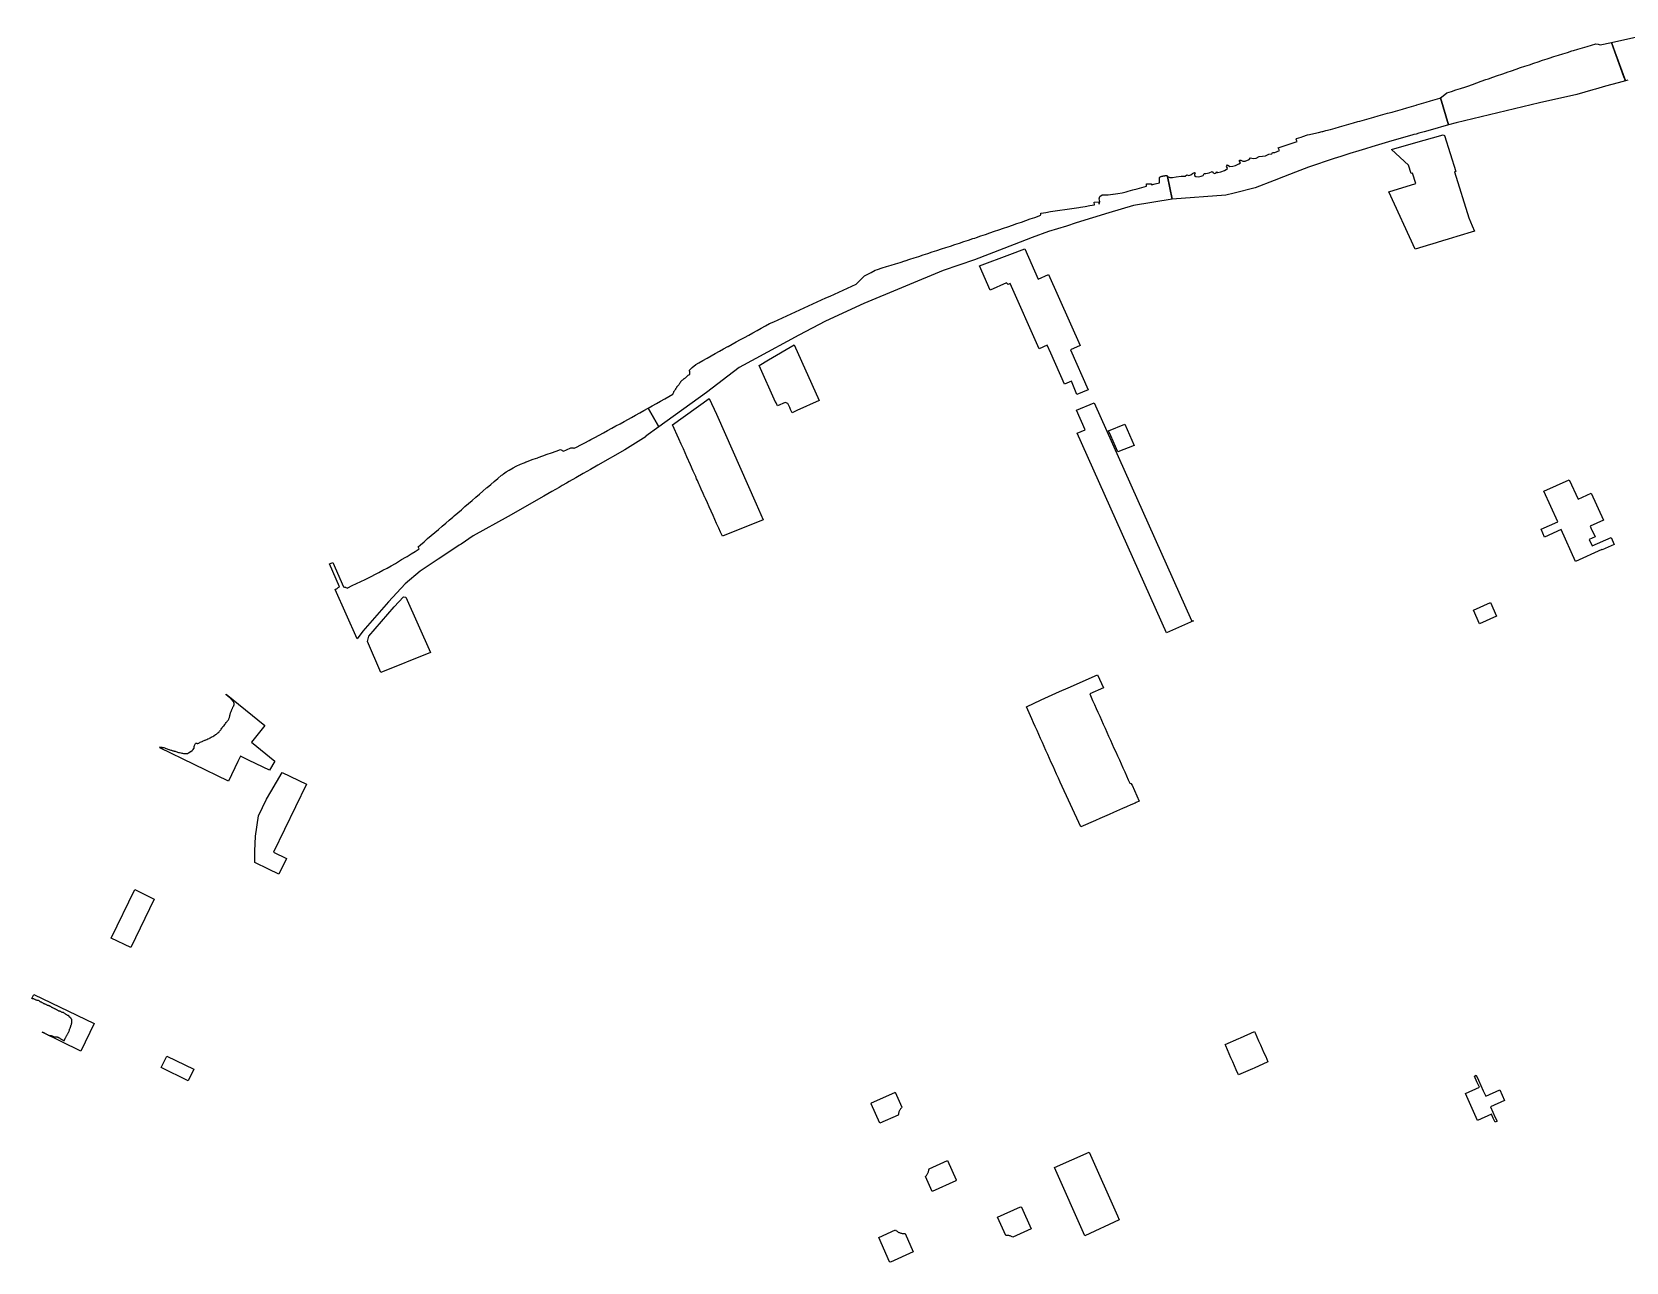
# Model space of a CAD drawing. Header units: inches. Extents: x 326978 to 343822, y 4677882 to 4690337.
# Drawn here: x 328568 to 331921, y 4684813 to 4687400 of the extents above; entities that cross this region are included whole.
import ezdxf

# ---------------------------------------------------------------- set-up
doc = ezdxf.new("R2010")
doc.units = ezdxf.units.IN
doc.header["$MEASUREMENT"] = 0
doc.layers.add('Parks', color=7, linetype='Continuous')

msp = doc.modelspace()

# ---------------------------------------------------------------- linework, layer by layer
at = {"layer": 'Parks'}
msp.add_lwpolyline([(331924.7188, 4687298.0516), (331919.3168, 4687296.6018), (331916.1128, 4687305.4504), (331916.1128, 4687305.4504), (331889.9866, 4687377.6004), (331990.2669, 4687399.6359)], dxfattribs=at)
for points in [[(331919.3168, 4687296.6018), (331904.5338, 4687292.6343), (331877.6396, 4687285.4164), (331856.4915, 4687279.4081), (331851.2717, 4687277.8793), (331817.3164, 4687267.9344), (331739.0808, 4687250.38), (331563.7376, 4687208.1737), (331547.3082, 4687204.1162), (331530.609, 4687261.2538), (331535.882, 4687265.2364), (331543.862, 4687271.2632), (331544.0332, 4687271.3188), (331553.5436, 4687274.4092), (331563.054, 4687277.4992), (331572.5648, 4687280.5896), (331574.8498, 4687281.3321), (331582.0752, 4687283.68), (331588.142, 4687285.8412), (331597.562, 4687289.1968), (331606.982, 4687292.5528), (331616.4024, 4687295.9084), (331625.8224, 4687299.2644), (331631.4008, 4687301.1696), (331640.864, 4687304.4012), (331650.3276, 4687307.6332), (331659.7908, 4687310.8648), (331669.2536, 4687314.0964), (331670.7796, 4687314.6232), (331680.232, 4687317.8868), (331689.6844, 4687321.1508), (331699.1368, 4687324.4144), (331708.0232, 4687327.3508), (331717.5184, 4687330.488), (331727.0136, 4687333.6252), (331735.9796, 4687336.738), (331745.4264, 4687340.0176), (331754.8732, 4687343.2972), (331759.3072, 4687344.6788), (331768.8544, 4687347.654), (331778.4016, 4687350.6288), (331787.9488, 4687353.604), (331797.496, 4687356.5788), (331807.0432, 4687359.554), (331810.1448, 4687360.4884), (331819.7196, 4687363.3728), (331829.2948, 4687366.2568), (331838.8696, 4687369.1412), (331848.4448, 4687372.0256), (331857.4275, 4687374.7609), (331862.0587, 4687373.621), (331866.6898, 4687372.4812), (331889.9866, 4687377.6004), (331897.8528, 4687355.8772), (331899.3192, 4687351.828), (331919.3168, 4687296.6018)], [(331191.7231, 4687150.139), (331189.7292, 4687154.4824), (331189.2136, 4687155.606), (331229.0855, 4687169.042), (331226.7824, 4687173.4896), (331227.5139, 4687175.5196), (331237.2024, 4687177.996), (331241.2773, 4687179.5995), (331250.5828, 4687183.2612), (331255.3268, 4687184.0296), (331264.2236, 4687186.0956), (331273.9644, 4687188.3576), (331281.8476, 4687190.3964), (331282.8596, 4687190.0652), (331289.5513, 4687191.9517), (331299.1761, 4687194.665), (331308.801, 4687197.3784), (331318.4258, 4687200.0918), (331328.0507, 4687202.8051), (331337.6755, 4687205.5185), (331347.3004, 4687208.2318), (331356.9252, 4687210.9452), (331361.195, 4687212.1454), (331370.822, 4687214.8513), (331380.4489, 4687217.5572), (331390.0758, 4687220.2631), (331399.7028, 4687222.969), (331409.3297, 4687225.675), (331418.9567, 4687228.3809), (331428.5836, 4687231.0868), (331431.0936, 4687231.7976), (331440.7156, 4687234.5216), (331450.3372, 4687237.2456), (331459.9592, 4687239.9696), (331469.5808, 4687242.694), (331479.2028, 4687245.418), (331480.9612, 4687245.9332), (331490.5576, 4687248.746), (331500.154, 4687251.5584), (331509.7504, 4687254.3708), (331519.3468, 4687257.1832), (331528.9432, 4687259.9956), (331530.609, 4687261.2538), (331547.3082, 4687204.1162), (331508.6831, 4687193.1657), (331496.1681, 4687189.6176), (331490.859, 4687188.1124), (331484.8247, 4687186.4017), (331479.1414, 4687184.7904), (331474.683, 4687183.5264), (331470.058, 4687182.2152), (331428.2398, 4687170.2132), (331386.4216, 4687158.2112), (331372.5673, 4687154.0251), (331358.713, 4687149.839), (331339.9319, 4687143.8341), (331321.1508, 4687137.8292), (331307.0143, 4687133.2192), (331253.0442, 4687114.8817), (331225.7968, 4687104.6832), (331200.0911, 4687094.5298), (331180.6589, 4687086.8544), (331140.7596, 4687071.6212), (331096.5648, 4687060.42), (331079.1856, 4687056.0756), (330965.924, 4687048.1784), (330956.6624, 4687095.5964), (330961.5568, 4687093.1303), (330966.7873, 4687093.1303), (330974.5326, 4687094.8394), (330985.396, 4687096.2468), (330993.443, 4687096.2468), (330996.7624, 4687098.7602), (331001.0877, 4687097.8554), (331005.413, 4687098.9612), (331008.7323, 4687102.0777), (331012.8564, 4687103.7868), (331015.2705, 4687102.3793), (331013.0576, 4687100.3687), (331013.2588, 4687097.5538), (331016.1758, 4687095.2415), (331021.2052, 4687094.9399), (331027.1399, 4687096.2468), (331031.1634, 4687097.9559), (331033.4769, 4687102.0777), (331036.7963, 4687102.0777), (331043.8374, 4687103.2841), (331050.1744, 4687105.7975), (331052.0856, 4687102.9825), (331055.8073, 4687101.6756), (331059.0261, 4687103.3847), (331060.1326, 4687105.2948), (331062.5466, 4687104.0884), (331068.5819, 4687105.1943), (331076.126, 4687108.0092), (331079.9483, 4687110.1204), (331082.6642, 4687112.4326), (331082.0607, 4687114.7449), (331080.6524, 4687116.655), (331082.3624, 4687119.8721), (331087.6936, 4687116.7556), (331093.8294, 4687116.9567), (331099.5629, 4687118.6657), (331106.3023, 4687122.486), (331110.024, 4687124.5972), (331107.6099, 4687127.5126), (331107.6099, 4687129.7243), (331110.7281, 4687130.0259), (331114.651, 4687127.9147), (331119.9822, 4687127.8142), (331127.8196, 4687131.5101), (331131.2396, 4687134.5261), (331136.3696, 4687133.6213), (331142.5054, 4687134.1239), (331149.0436, 4687137.8437), (331155.9842, 4687138.1453), (331162.5223, 4687139.05), (331169.7646, 4687142.1666), (331175.6993, 4687143.0714), (331177.3088, 4687145.8863), (331182.3381, 4687145.8863), (331191.7231, 4687150.139)], [(331478.7992, 4687080.502), (331471.8675, 4687102.8833), (331468.9507, 4687101.9917), (331463.5396, 4687119.4631), (331427.8363, 4687152.4569), (331473.5572, 4687165.4096), (331536.1548, 4687183.1432), (331539.2212, 4687181.4784), (331562.5392, 4687106.1004), (331560.1484, 4687105.3696), (331590.0065, 4687008.8048), (331597.2107, 4686992.0037), (331601.9745, 4686980.9179), (331564.73, 4686969.5796), (331546.5184, 4686964.0352), (331534.8564, 4686960.4848), (331512.5052, 4686953.476), (331509.5592, 4686952.5524), (331477.2977, 4686942.4364), (331422.163, 4687063.1893), (331478.7992, 4687080.502)], [(330956.6624, 4687095.5964), (330965.924, 4687048.1784), (330884.5804, 4687034.6776), (330832.808, 4687019.4688), (330764.2532, 4686997.9004), (330743.8436, 4686991.4336), (330705.9728, 4686979.8436), (330671.512, 4686966.9944), (330634.1196, 4686952.6816), (330581.1236, 4686932.2224), (330550.5632, 4686920.5672), (330484.752, 4686897.5648), (330317.3096, 4686828.5432), (330236.8424, 4686791.6048), (330181.0532, 4686761.9768), (330090.6203, 4686712.724), (330055.5332, 4686693.6144), (329986.646, 4686641.212), (329886.3481, 4686568.837), (329864.1653, 4686608.6217), (329872.5648, 4686613.305), (329881.2989, 4686618.1749), (329890.0329, 4686623.0448), (329898.767, 4686627.9146), (329907.5011, 4686632.7845), (329916.2352, 4686637.6544), (329916.2352, 4686638.1152), (329916.2864, 4686639.1264), (329916.6576, 4686640.0608), (329917.1056, 4686640.9568), (329917.8096, 4686641.7376), (329917.8992, 4686642.736), (329918.1552, 4686643.7344), (329918.936, 4686644.4), (329919.6272, 4686645.1296), (329920.2544, 4686645.9872), (329920.9456, 4686646.7424), (329921.4448, 4686647.664), (329921.9568, 4686648.56), (329922.392, 4686649.5072), (329922.968, 4686650.3776), (329923.4288, 4686651.312), (329924.1456, 4686652.016), (329924.5936, 4686652.912), (329925.1568, 4686653.7824), (329925.848, 4686654.512), (329926.5008, 4686655.3184), (329927.0512, 4686656.176), (329927.6528, 4686657.0208), (329928.3824, 4686657.7632), (329928.9456, 4686658.672), (329929.5984, 4686659.4528), (329930.3024, 4686660.2208), (329930.8144, 4686661.104), (329931.352, 4686662), (329931.9792, 4686662.8448), (329932.5168, 4686663.6896), (329932.9776, 4686664.5856), (329933.592, 4686665.4048), (329934.3472, 4686666.0832), (329935.0896, 4686666.7872), (329935.8576, 4686667.44), (329936.7152, 4686668.0416), (329937.3296, 4686668.8608), (329938.0592, 4686669.5648), (329938.84, 4686670.2048), (329939.7872, 4686670.5376), (329940.7216, 4686671.024), (329941.4512, 4686671.792), (329942.2192, 4686672.4576), (329943.064, 4686673.0976), (329943.7296, 4686673.8528), (329944.4464, 4686674.5568), (329945.2144, 4686675.2096), (329946.072, 4686675.8112), (329946.968, 4686676.3232), (329947.8, 4686676.8992), (329948.5168, 4686677.6672), (329949.4512, 4686678.1408), (329950.424, 4686678.5248), (329951.192, 4686679.1904), (329951.5376, 4686680.1504), (329951.6784, 4686681.1488), (329951.6784, 4686682.1728), (329951.6784, 4686683.2096), (329951.6784, 4686684.2208), (329951.4096, 4686685.232), (329950.872, 4686686.1152), (329950.7824, 4686687.1136), (329950.9232, 4686688.112), (329951.576, 4686688.88), (329952.1776, 4686689.6864), (329956.5563, 4686693.6239), (329963.992, 4686700.3104), (329970.3187, 4686703.8184), (329979.0643, 4686708.6677), (329987.8098, 4686713.5169), (329996.5554, 4686718.3662), (330005.3009, 4686723.2154), (330014.0465, 4686728.0647), (330022.792, 4686732.9139), (330031.5376, 4686737.7632), (330031.9496, 4686737.9896), (330040.7124, 4686742.808), (330049.4748, 4686747.6264), (330058.2376, 4686752.4448), (330067, 4686757.2628), (330075.7628, 4686762.0812), (330084.5256, 4686766.8996), (330093.288, 4686771.718), (330102.0508, 4686776.536), (330110.8132, 4686781.3544), (330119.576, 4686786.1728), (330128.4788, 4686790.2348), (330137.5764, 4686794.386), (330146.674, 4686798.5368), (330155.772, 4686802.688), (330164.8696, 4686806.8388), (330173.9676, 4686810.99), (330183.0652, 4686815.1408), (330192.1628, 4686819.292), (330201.2608, 4686823.4428), (330210.3584, 4686827.594), (330219.4564, 4686831.7448), (330228.554, 4686835.896), (330237.6516, 4686840.0468), (330246.7496, 4686844.198), (330255.8472, 4686848.3488), (330264.9448, 4686852.5), (330274.0428, 4686856.6508), (330283.1404, 4686860.802), (330292.2384, 4686864.9528), (330301.336, 4686869.104), (330304.8988, 4686872.5148), (330312.122, 4686879.4304), (330319.3456, 4686886.3456), (330324.3268, 4686889.1304), (330333.0552, 4686894.01), (330341.784, 4686898.8896), (330346.3096, 4686900.2848), (330355.8656, 4686903.2308), (330365.4216, 4686906.1772), (330374.978, 4686909.1232), (330384.534, 4686912.0692), (330394.0904, 4686915.0156), (330403.6464, 4686917.9616), (330404.6264, 4686918.2816), (330414.132, 4686921.3872), (330423.6376, 4686924.4924), (330433.1436, 4686927.5976), (330442.6492, 4686930.7028), (330452.1548, 4686933.808), (330461.6604, 4686936.9132), (330471.166, 4686940.0188), (330480.6716, 4686943.124), (330490.1772, 4686946.2292), (330499.6828, 4686949.3344), (330509.1888, 4686952.4396), (330518.6944, 4686955.5448), (330528.2, 4686958.6504), (330537.7056, 4686961.7556), (330547.2112, 4686964.8608), (330550.7799, 4686966.0837), (330554.3176, 4686967.296), (330563.7776, 4686970.538), (330573.2376, 4686973.7796), (330582.6972, 4686977.0216), (330592.1572, 4686980.2632), (330601.6172, 4686983.5052), (330611.0772, 4686986.7472), (330620.5372, 4686989.9888), (330629.9972, 4686993.2308), (330639.4572, 4686996.4724), (330648.9172, 4686999.7144), (330658.3768, 4687002.956), (330667.8368, 4687006.198), (330677.2968, 4687009.4396), (330686.7568, 4687012.6816), (330689.0096, 4687014.2176), (330689.9056, 4687015.6256), (330689.8416, 4687018.5952), (330690.6352, 4687018.7116), (330700.5296, 4687020.1608), (330710.424, 4687021.6104), (330720.3184, 4687023.06), (330730.2128, 4687024.5092), (330740.1072, 4687025.9588), (330750.0016, 4687027.4084), (330759.896, 4687028.8576), (330769.7904, 4687030.3072), (330773.1602, 4687030.8933), (330783.0122, 4687032.6069), (330792.8643, 4687034.3204), (330802.7164, 4687036.034), (330802.288, 4687041.5528), (330811.6536, 4687041.9784), (330811.924, 4687037.6784), (330812.3953, 4687037.8258), (330813.8637, 4687043.2866), (330812.6909, 4687048.4776), (330814.0313, 4687053.3336), (330818.7224, 4687056.6826), (330829.5052, 4687056.9844), (330831.7809, 4687057.3035), (330841.684, 4687058.692), (330842.0454, 4687058.722), (330852.0112, 4687059.5488), (330860.6564, 4687061.2412), (330869.1648, 4687063.538), (330873.5491, 4687064.7035), (330883.2134, 4687067.2728), (330892.8778, 4687069.842), (330902.5421, 4687072.4112), (330912.2064, 4687074.9804), (330912.2976, 4687079.85), (330912.7754, 4687079.8469), (330922.7752, 4687079.7824), (330922.8056, 4687077.8744), (330930.1295, 4687079.8332), (330939.79, 4687082.4168), (330939.8076, 4687083.428), (330939.8256, 4687084.452), (330939.792, 4687085.4636), (330939.6312, 4687086.5292), (330939.5912, 4687087.5348), (330939.5776, 4687088.5848), (330939.4756, 4687089.7004), (330939.2176, 4687090.7032), (330939.2164, 4687091.7212), (330939.324, 4687092.7564), (330939.7884, 4687093.6956), (330940.4616, 4687094.4968), (330941.3156, 4687095.0196), (330942.246, 4687095.5088), (330943.206, 4687095.8632), (330944.2648, 4687096.0048), (330945.356, 4687096.1844), (330946.378, 4687096.4416), (330947.374, 4687096.6484), (330948.382, 4687096.8228), (330949.4604, 4687097.0024), (330950.5376, 4687097.1116), (330951.586, 4687097.3876), (330952.6004, 4687097.562), (330953.6828, 4687097.6008), (330954.6876, 4687097.596), (330955.7276, 4687097.4116), (330956.4108, 4687096.5804), (330956.6624, 4687095.5964)], [(330656.1508, 4686943.504), (330684.608, 4686879.7908), (330706.0356, 4686889.438), (330772.7688, 4686739.9156), (330752.448, 4686730.8528), (330789.4528, 4686646.8872), (330765.9129, 4686637.2443), (330754.2258, 4686664.9831), (330740.0201, 4686658.8831), (330710.914, 4686723.8901), (330703.3152, 4686740.862), (330686.6408, 4686733.396), (330625.3476, 4686870.2912), (330621.5612, 4686868.5964), (330617.854, 4686871.9452), (330583.5616, 4686856.6), (330560.6952, 4686907.7044), (330624.4091, 4686931.6008), (330656.1508, 4686943.504)], [(330117.0796, 4686709.6748), (330171.4256, 4686741.2668), (330223.6804, 4686624.3588), (330176.9016, 4686603.4496), (330172.7276, 4686601.584), (330166.6148, 4686598.8516), (330165.5, 4686601.3464), (330163.6344, 4686605.52), (330161.7688, 4686609.694), (330159.9032, 4686613.8676), (330158.0376, 4686618.0412), (330151.9996, 4686620.3468), (330135.8612, 4686613.1216), (330133.122, 4686619.2412), (330132.1256, 4686621.4668), (330131.676, 4686621.2088), (330097.1848, 4686698.2596), (330117.0796, 4686709.6748)], [(329915.22, 4686573.5372), (329992.4888, 4686628.8072), (330007.4516, 4686595.436), (330091.4664, 4686407.3584), (330106.2408, 4686373.904), (330020.0824, 4686339.3832), (330016.2476, 4686347.9344), (330012.5068, 4686356.2768), (330008.1108, 4686366.0792), (330004.3696, 4686374.422), (330000.6284, 4686382.7644), (329996.5132, 4686391.9412), (329992.398, 4686401.118), (329988.6568, 4686409.4604), (329984.7904, 4686418.0812), (329984.1676, 4686419.4716), (329983.5436, 4686420.8624), (329979.9276, 4686428.9264), (329975.8124, 4686438.1032), (329972.0712, 4686446.4456), (329970.8232, 4686449.2288), (329967.7068, 4686456.1792), (329965.9596, 4686460.0752), (329963.9656, 4686464.5212), (329958.9776, 4686475.6444), (329952.9916, 4686488.9928), (329945.3848, 4686505.9556), (329938.0104, 4686522.6944), (329933.4872, 4686532.9608), (329928.4824, 4686544.0776), (329915.22, 4686573.5372)], [(331011.206, 4686161.2172), (330954.3688, 4686135.824), (330766.2568, 4686555.6364), (330782.9732, 4686562.9624), (330764.6056, 4686603.9752), (330802.2504, 4686619.5708), (331007.0992, 4686162.1716), (331011.206, 4686161.2172)], [(329864.1653, 4686608.6217), (329886.3481, 4686568.837), (329859.4088, 4686549.3976), (329859.7532, 4686548.8468), (329814.7252, 4686520.6928), (329758.41, 4686488.5076), (329743.018, 4686479.7108), (329727.626, 4686470.914), (329712.2344, 4686462.1172), (329697.8824, 4686453.9148), (329692.292, 4686450.72), (329683.4192, 4686445.6488), (329676.734, 4686441.8284), (329661.1764, 4686432.9364), (329644.5548, 4686423.4368), (329569.5256, 4686380.542), (329496.024, 4686339.6928), (329470.398, 4686322.674), (329466.8432, 4686320.3132), (329432.4872, 4686297.4968), (329422.6188, 4686290.9432), (329384.5756, 4686265.678), (329353.048, 4686239.13), (329317.86, 4686200.9696), (329264.148, 4686139.282), (329251.8296, 4686123.1476), (329205.9374, 4686227.219), (329206.3984, 4686227.5936), (329207.3968, 4686227.8496), (329208.28, 4686228.336), (329209.2016, 4686228.7584), (329209.9184, 4686229.5392), (329210.8144, 4686230.0256), (329211.4544, 4686230.8576), (329212.2992, 4686231.4592), (329213.208, 4686231.92), (329214.1296, 4686232.3424), (329215.1024, 4686232.6624), (329193.8548, 4686280.752), (329200.5862, 4686283.7262), (329223.1536, 4686232.6496), (329224.0368, 4686232.4704), (329225.6624, 4686232.112), (329227.096, 4686231.7536), (329228.3376, 4686231.4464), (329229.9632, 4686230.5504), (329230.872, 4686230.1152), (329232.449, 4686230.8719), (329241.4648, 4686235.198), (329250.4806, 4686239.5241), (329259.4964, 4686243.8502), (329268.5122, 4686248.1763), (329277.528, 4686252.5024), (329281.5108, 4686254.5353), (329290.4176, 4686259.0816), (329297.2152, 4686262.6921), (329306.0468, 4686267.3828), (329314.8784, 4686272.0736), (329315.1106, 4686272.2046), (329323.8201, 4686277.1183), (329332.5296, 4686282.032), (329336.976, 4686284.6788), (329345.5688, 4686289.7938), (329354.1616, 4686294.9088), (329357.0767, 4686296.6759), (329365.6282, 4686301.8596), (329374.1797, 4686307.0434), (329382.7312, 4686312.2272), (329382.5648, 4686312.6368), (329380.3888, 4686317.0272), (329384.9973, 4686320.9713), (329392.5948, 4686327.4736), (329400.1922, 4686333.9758), (329407.7897, 4686340.478), (329415.3871, 4686346.9802), (329422.9846, 4686353.4824), (329430.582, 4686359.9846), (329438.1795, 4686366.4868), (329445.7769, 4686372.989), (329453.3744, 4686379.4912), (329456.0127, 4686381.7642), (329463.5887, 4686388.2914), (329471.1647, 4686394.8186), (329478.7407, 4686401.3458), (329486.3167, 4686407.8729), (329493.8927, 4686414.4001), (329501.4688, 4686420.9273), (329509.0448, 4686427.4545), (329516.6208, 4686433.9816), (329524.1968, 4686440.5088), (329525.1688, 4686441.33), (329532.8076, 4686447.784), (329540.446, 4686454.238), (329548.0848, 4686460.6916), (329555.7232, 4686467.1456), (329557.5904, 4686468.524), (329559.8428, 4686470.187), (329565.6352, 4686474.4636), (329571.5136, 4686478.0304), (329580.0628, 4686483.218), (329586.2816, 4686486.1504), (329595.3264, 4686490.416), (329603.096, 4686493.616), (329603.5056, 4686493.7568), (329604.4912, 4686494.0384), (329605.4128, 4686494.4608), (329606.2704, 4686495.0112), (329607.2048, 4686495.3696), (329608.2032, 4686495.6), (329612.9887, 4686497.3633), (329622.3719, 4686500.8209), (329631.7552, 4686504.2784), (329632.7681, 4686504.6365), (329642.1962, 4686507.9697), (329651.6244, 4686511.3029), (329661.0525, 4686514.636), (329670.4807, 4686517.9692), (329679.9088, 4686521.3024), (329685.848, 4686517.9488), (329692.5094, 4686520.9178), (329701.6432, 4686524.9888), (329703.2304, 4686525.2704), (329704.8432, 4686525.2576), (329706.2384, 4686524.912), (329707.8128, 4686524.4896), (329708.6448, 4686524.2208), (329713.3007, 4686526.6153), (329722.1935, 4686531.1889), (329731.0864, 4686535.7624), (329739.9792, 4686540.336), (329743.4175, 4686542.2132), (329752.1946, 4686547.0051), (329760.9716, 4686551.7971), (329769.7487, 4686556.589), (329778.5258, 4686561.381), (329787.3029, 4686566.173), (329796.08, 4686570.9649), (329804.857, 4686575.7569), (329813.6341, 4686580.5488), (329822.4112, 4686585.3408), (329828.8943, 4686588.9556), (329837.6284, 4686593.8255), (329846.3625, 4686598.6954), (329855.0966, 4686603.5652), (329863.8307, 4686608.4351), (329864.1653, 4686608.6217)], [(330837.0144, 4686549.8596), (330832.0272, 4686560.9832), (330866.2892, 4686574.7024), (330871.2764, 4686563.5788), (330876.2636, 4686552.4548), (330881.2508, 4686541.3312), (330886.238, 4686530.2072), (330851.976, 4686516.488), (330846.9888, 4686527.612), (330842.0016, 4686538.7356), (330837.0144, 4686549.8596)], [(331801.2943, 4686457.7589), (331819.7667, 4686416.7769), (331847.5239, 4686429.3601), (331873.0367, 4686372.7609), (331845.2511, 4686360.2377), (331848.3567, 4686353.3473), (331849.0243, 4686351.8665), (331852.4483, 4686345.7713), (331855.8823, 4686338.1529), (331843.3791, 4686332.5177), (331849.6483, 4686318.6093), (331889.3603, 4686336.5469), (331895.9983, 4686321.8213), (331870.5403, 4686310.3265), (331870.1639, 4686311.1601), (331814.7499, 4686286.1401), (331784.5916, 4686352.9106), (331749.4847, 4686337.1665), (331741.9427, 4686353.9081), (331777.0332, 4686369.6448), (331748.1311, 4686433.6341), (331801.2943, 4686457.7589)], [(329301.9971, 4686052.6895), (329273.6789, 4686117.4764), (329276.2409, 4686128.8078), (329329.7628, 4686190.2772), (329349.2988, 4686211.4636), (329354.2684, 4686210.6528), (329406.4132, 4686094.4212), (329301.9971, 4686052.6895)], [(331635.3898, 4686199.987), (331648.3376, 4686171.228), (331612.9152, 4686155.0696), (331600.0736, 4686183.8788), (331635.3898, 4686199.987)], [(330747.6644, 4686020.162), (330809.1544, 4686047.732), (330821.486, 4686020.2548), (330792.66, 4686007.704), (330798.8996, 4685993.8016), (330802.6428, 4685985.46), (330806.382, 4685977.1284), (330810.126, 4685968.7864), (330813.8696, 4685960.4444), (330817.6136, 4685952.102), (330821.3572, 4685943.7604), (330825.1012, 4685935.4184), (330828.8448, 4685927.0764), (330832.5888, 4685918.7344), (330836.3324, 4685910.3928), (330840.076, 4685902.0508), (330843.82, 4685893.7088), (330847.564, 4685885.3664), (330851.3076, 4685877.0248), (330855.0516, 4685868.6828), (330858.7952, 4685860.3408), (330862.5388, 4685851.9988), (330866.2828, 4685843.6568), (330870.0264, 4685835.3148), (330873.7704, 4685826.9728), (330876.89, 4685820.0216), (330878.9088, 4685819.2388), (330881.7416, 4685815.4868), (330896.8408, 4685781.8428), (330890.2832, 4685778.9876), (330888.0172, 4685778.0008), (330879.1928, 4685774.1588), (330870.3676, 4685770.3164), (330861.5192, 4685766.464), (330843.0676, 4685758.452), (330833.4892, 4685754.242), (330823.9108, 4685750.032), (330814.2796, 4685745.7988), (330804.7032, 4685741.59), (330773.902, 4685728.0524), (330730.5556, 4685821.9616), (330726.8532, 4685830.2112), (330723.1108, 4685838.5504), (330719.3672, 4685846.8924), (330715.6236, 4685855.234), (330711.88, 4685863.5756), (330708.1364, 4685871.9176), (330704.3928, 4685880.2592), (330700.6496, 4685888.6008), (330696.9056, 4685896.9428), (330693.1624, 4685905.2844), (330689.4188, 4685913.626), (330685.6752, 4685921.9676), (330681.932, 4685930.3088), (330678.1884, 4685938.6504), (330674.4448, 4685946.992), (330670.7012, 4685955.3336), (330659.5332, 4685980.2188), (330690.9644, 4685995.0304), (330728.878, 4686012.8968), (330747.6644, 4686020.162)], [(328977.4883, 4685948.2747), (328978.8472, 4685949.8004), (328979.5256, 4685950.6324), (328980.14, 4685951.4388), (328981.3688, 4685953.1028), (328981.932, 4685954.1012), (328982.38, 4685955.1508), (328982.7384, 4685956.2516), (328983.3272, 4685958.21), (328983.6728, 4685959.2596), (328984.0312, 4685960.386), (328984.108, 4685961.544), (328984.5048, 4685962.498), (328984.6328, 4685963.5092), (328985.1192, 4685965.5316), (328985.4136, 4685966.6964), (328985.6696, 4685967.7332), (328985.9512, 4685968.77), (328986.3224, 4685969.8196), (328986.7832, 4685970.7924), (328987.3336, 4685971.8932), (328987.7944, 4685972.9428), (328988.1912, 4685973.9284), (328988.6136, 4685974.8884), (328988.8056, 4685975.8868), (328989.4328, 4685976.7828), (328989.9064, 4685977.8324), (328990.316, 4685978.8052), (328990.8024, 4685979.7524), (328991.3016, 4685980.6996), (328991.8008, 4685981.634), (328992.3384, 4685982.6068), (328992.8248, 4685983.5668), (328993.2472, 4685984.514), (328993.5672, 4685985.5636), (328993.5672, 4685986.6132), (328993.196, 4685987.6884), (328992.9144, 4685988.6612), (328992.62, 4685989.634), (328992.2104, 4685990.6964), (328991.5064, 4685991.5284), (328990.5976, 4685992.2068), (328989.7144, 4685992.9108), (328989.0872, 4685993.8708), (328988.4728, 4685994.7412), (328987.7432, 4685995.5604), (328987.1288, 4685996.3924), (328986.54, 4685997.2884), (328985.9768, 4685998.1716), (328984.5176, 4685999.6436), (328983.532, 4686000.2068), (328982.5336, 4686000.6932), (328981.612, 4686001.3716), (328980.7416, 4686002.1012), (328979.8968, 4686002.7156), (328979.0648, 4686003.3172), (328978.2072, 4686003.9316), (328977.324, 4686004.5972), (328976.62, 4686005.3268), (328976.1336, 4686006.274), (328976.1396, 4686006.7574), (329058.0548, 4685940.7548), (329029.8662, 4685905.765), (329078.9476, 4685865.9308), (329067.6932, 4685846.84), (329024.588, 4685867.7516), (329006.4912, 4685876.5308), (329001.2232, 4685865.6724), (328981.1056, 4685824.2044), (328836.6008, 4685894.3068), (328838.3512, 4685896.1145), (328840.0656, 4685895.5752), (328841.1152, 4685895.2424), (328842.1776, 4685895.076), (328843.2144, 4685895.0632), (328844.2896, 4685895.0248), (328845.3264, 4685894.7944), (328847.4384, 4685893.9368), (328848.4624, 4685893.476), (328849.512, 4685892.9512), (328850.5616, 4685892.6056), (328852.6736, 4685892.0808), (328853.6336, 4685891.5944), (328855.8224, 4685890.6984), (328856.808, 4685890.404), (328857.9984, 4685890.0712), (328860.0592, 4685889.4568), (328861.1728, 4685889.0984), (328863.1696, 4685888.3048), (328864.2448, 4685887.9464), (328866.344, 4685887.4984), (328867.368, 4685887.3448), (328869.4928, 4685886.8712), (328870.4912, 4685886.5896), (328872.488, 4685885.5784), (328874.0408, 4685885.0708), (328876.0632, 4685884.5204), (328878.0984, 4685883.9572), (328881.2216, 4685883.2916), (328883.2824, 4685883.1252), (328884.3064, 4685882.8436), (328886.3672, 4685882.37), (328887.34, 4685882.1268), (328890.7192, 4685882.0756), (328892.844, 4685882.1908), (328895.02, 4685882.434), (328897.0296, 4685883.33), (328898.7704, 4685884.3924), (328901.3944, 4685886.1588), (328902.3928, 4685886.6196), (328905.0808, 4685888.4116), (328907.372, 4685890.6772), (328908.4472, 4685892.5076), (328908.9592, 4685893.5444), (328909.3688, 4685895.874), (328909.3944, 4685896.962), (328910.0088, 4685899.1252), (328910.3544, 4685900.162), (328911.3016, 4685902.0052), (328911.8264, 4685902.9268), (328912.5304, 4685903.6564), (328914.6168, 4685903.6948), (328915.628, 4685903.5156), (328916.6264, 4685903.3492), (328918.6744, 4685904.194), (328919.66, 4685904.6932), (328920.748, 4685905.1796), (328921.6952, 4685905.6788), (328923.8712, 4685906.754), (328926.0856, 4685907.5988), (328927.1992, 4685908.0468), (328928.2488, 4685908.4692), (328930.3096, 4685909.4164), (328931.3336, 4685909.9156), (328932.3832, 4685910.3892), (328933.4328, 4685910.8628), (328935.7112, 4685911.8484), (328937.836, 4685912.7444), (328940.7672, 4685913.9988), (328941.7272, 4685914.4724), (328942.7256, 4685915.1252), (328944.6072, 4685916.3796), (328946.604, 4685917.442), (328948.588, 4685918.2612), (328950.5592, 4685919.4132), (328953.1448, 4685921.3844), (328954.0024, 4685921.9092), (328955.8584, 4685922.9844), (328956.7544, 4685923.5988), (328958.3416, 4685925.0068), (328959.148, 4685925.7492), (328960.7992, 4685927.1828), (328961.6568, 4685928.0276), (328962.4632, 4685928.962), (328964.524, 4685931.3812), (328965.2536, 4685932.2772), (328965.996, 4685933.2628), (328967.2504, 4685935.2596), (328967.8392, 4685936.2708), (328968.428, 4685937.282), (328969.7848, 4685939.0484), (328971.3976, 4685940.4052), (328972.2808, 4685941.1988), (328973.6888, 4685942.9396), (328974.2392, 4685943.81), (328975.3784, 4685945.5636), (328976.6968, 4685947.33), (328977.388, 4685948.162), (328977.4883, 4685948.2747)], [(329094.544, 4685842.376), (329145.4424, 4685817.91), (329076.038, 4685674.8356), (329103.4544, 4685661.5352), (329087.49, 4685628.6316), (329065.5536, 4685639.2732), (329037.034, 4685653.1092), (329037.0684, 4685676.808), (329037.9208, 4685708.1316), (329044.4848, 4685751.382), (329061.4944, 4685786.4448), (329070.496, 4685801.6788), (329094.544, 4685842.376)], [(328784.0212, 4685595.9684), (328825.1912, 4685576.0964), (328775.962, 4685474.1048), (328734.792, 4685493.9768), (328784.0212, 4685595.9684)], [(328572.1, 4685375.6592), (328698.8004, 4685314.2424), (328670.9468, 4685256.536), (328589.1851, 4685296.1693), (328589.7712, 4685296.2212), (328590.7824, 4685296.17), (328591.704, 4685295.7732), (328592.6512, 4685295.3764), (328593.4704, 4685294.762), (328594.392, 4685294.3396), (328595.3264, 4685293.93), (328596.056, 4685293.2004), (328597.0288, 4685292.8548), (328598.0144, 4685292.5604), (328598.8848, 4685292.0356), (328599.6912, 4685291.434), (328600.6256, 4685291.0628), (328601.496, 4685290.5636), (328602.264, 4685289.9108), (328603.2496, 4685289.5908), (328604.248, 4685289.4884), (328605.1952, 4685289.0532), (328606.2192, 4685288.8484), (328607.2816, 4685288.8484), (328608.2928, 4685288.8484), (328609.3168, 4685288.6436), (328610.3664, 4685288.3748), (328611.3008, 4685287.8884), (328612.2864, 4685287.5812), (328612.7472, 4685286.6468), (328613.7072, 4685286.186), (328614.7568, 4685286.0836), (328615.7936, 4685286.0836), (328616.792, 4685286.1604), (328617.8288, 4685286.2756), (328618.8656, 4685286.3012), (328619.8768, 4685286.2884), (328620.9008, 4685286.0452), (328621.9248, 4685285.7892), (328622.8848, 4685285.4436), (328623.8576, 4685284.9828), (328624.792, 4685284.522), (328625.624, 4685283.9588), (328626.4432, 4685283.2932), (328627.3392, 4685282.7556), (328628.2224, 4685282.2692), (328629.0928, 4685281.706), (328630.0912, 4685281.4372), (328630.8976, 4685280.7844), (328631.7168, 4685280.2084), (328632.7152, 4685280.0164), (328633.3552, 4685279.21), (328634.2256, 4685278.5572), (328635.2368, 4685278.3268), (328636.2096, 4685278.7236), (328636.5424, 4685279.6708), (328636.9264, 4685280.6308), (328637.3104, 4685281.6036), (328637.656, 4685282.602), (328638.04, 4685283.5876), (328638.552, 4685284.4836), (328638.9872, 4685285.4564), (328639.6144, 4685286.2756), (328639.9728, 4685287.2868), (328640.6, 4685288.2084), (328640.984, 4685289.1812), (328641.624, 4685289.962), (328642.3152, 4685290.7044), (328642.8144, 4685291.6772), (328643.3136, 4685292.586), (328643.7104, 4685293.5716), (328644.0304, 4685294.5828), (328644.4912, 4685295.5044), (328645.0032, 4685296.4004), (328645.6688, 4685297.2068), (328646.0144, 4685298.1668), (328646.3472, 4685299.1652), (328646.6544, 4685300.2276), (328646.9232, 4685301.3412), (328647.1536, 4685302.3652), (328647.5888, 4685303.3252), (328648.0624, 4685304.2596), (328648.4208, 4685305.194), (328648.8048, 4685306.1412), (328649.1376, 4685307.1396), (328649.3936, 4685308.1892), (328649.5472, 4685309.2132), (328649.9184, 4685310.1604), (328650.52, 4685311.0692), (328650.8784, 4685312.042), (328650.9552, 4685313.194), (328651.288, 4685314.218), (328651.6208, 4685315.2292), (328651.7232, 4685316.2532), (328651.8768, 4685317.29), (328652.0944, 4685318.3396), (328652.1072, 4685319.3508), (328651.9408, 4685320.4004), (328651.7616, 4685321.45), (328651.544, 4685322.5252), (328651.1344, 4685323.562), (328650.648, 4685324.4708), (328650.1744, 4685325.4052), (328649.3424, 4685326.058), (328648.6256, 4685326.8132), (328647.9856, 4685327.6196), (328647.0768, 4685328.0548), (328646.3088, 4685328.7588), (328646.3472, 4685329.834), (328645.4896, 4685330.4228), (328644.6704, 4685331.05), (328643.6464, 4685331.114), (328642.6608, 4685331.3316), (328641.752, 4685331.818), (328640.984, 4685332.5476), (328640.0752, 4685333.034), (328639.3712, 4685333.7764), (328638.488, 4685334.314), (328637.6816, 4685334.9796), (328636.8624, 4685335.6068), (328635.8768, 4685336.0036), (328635.0192, 4685336.5796), (328634.2384, 4685337.2068), (328633.2912, 4685337.5652), (328632.2416, 4685337.7316), (328631.2304, 4685337.8724), (328630.3344, 4685338.3844), (328629.4768, 4685339.0116), (328628.5424, 4685339.434), (328627.5312, 4685339.7796), (328626.5328, 4685340.0484), (328625.5472, 4685340.266), (328624.5488, 4685340.6372), (328623.6144, 4685341.098), (328622.6544, 4685341.5716), (328621.9248, 4685342.3012), (328621.016, 4685342.7364), (328620.1712, 4685343.2868), (328619.224, 4685343.722), (328618.3408, 4685344.2212), (328617.4064, 4685344.6692), (328616.3952, 4685345.0916), (328615.448, 4685345.514), (328614.4624, 4685345.962), (328613.5536, 4685346.4484), (328612.5936, 4685346.8324), (328611.7104, 4685347.37), (328610.7632, 4685347.7924), (328609.7904, 4685348.1636), (328609.048, 4685348.842), (328608.2416, 4685349.4948), (328607.3584, 4685350.0196), (328606.4112, 4685350.4676), (328605.5152, 4685350.9796), (328604.632, 4685351.53), (328603.6464, 4685351.9012), (328602.6224, 4685351.9652), (328601.6112, 4685352.2468), (328600.6768, 4685352.6052), (328599.8192, 4685353.1556), (328598.8336, 4685353.514), (328598.0016, 4685354.1028), (328597.016, 4685354.4868), (328596.0816, 4685354.8836), (328595.1344, 4685355.37), (328594.0592, 4685355.498), (328593.0352, 4685355.9204), (328592.1008, 4685356.3684), (328591.384, 4685357.1492), (328590.4624, 4685357.6356), (328589.6176, 4685358.186), (328588.824, 4685358.8132), (328587.992, 4685359.3892), (328586.9808, 4685359.5684), (328585.9824, 4685359.8116), (328585.0096, 4685360.1316), (328584.3056, 4685360.8868), (328583.6272, 4685361.6548), (328582.8336, 4685362.2692), (328581.9632, 4685362.8708), (328580.9776, 4685363.114), (328580.7216, 4685363.1012), (328579.6592, 4685363.114), (328578.6224, 4685363.114), (328577.5344, 4685363.1396), (328576.6, 4685363.5236), (328575.7296, 4685364.138), (328574.8336, 4685364.6628), (328573.8736, 4685364.9444), (328572.9392, 4685365.4052), (328572.0816, 4685365.9684), (328571.0576, 4685366.1732), (328569.9696, 4685366.1732), (328568.9456, 4685366.186), (328568.024, 4685366.6724), (328567.8126, 4685366.7766), (328572.1, 4685375.6592)], [(331139.2252, 4685297.5864), (331140.4692, 4685294.8044), (331144.2016, 4685286.458), (331147.934, 4685278.1116), (331151.6664, 4685269.7652), (331155.3988, 4685261.4188), (331159.1312, 4685253.0724), (331162.8636, 4685244.726), (331167.716, 4685233.8756), (331138.496, 4685220.8288), (331135.1564, 4685219.3376), (331105.9368, 4685206.2908), (331101.0852, 4685217.1392), (331097.3536, 4685225.4844), (331093.6216, 4685233.8296), (331089.89, 4685242.1744), (331086.158, 4685250.5196), (331082.426, 4685258.8648), (331078.694, 4685267.2096), (331077.4508, 4685269.9904), (331106.6664, 4685283.0472), (331110.0052, 4685284.5396), (331139.2252, 4685297.5864)], [(328851.358, 4685245.8364), (328908.412, 4685218.1492), (328896.7236, 4685194.1192), (328839.6992, 4685221.8072), (328851.358, 4685245.8364)], [(331649.3996, 4685108.698), (331645.3036, 4685106.8652), (331641.56, 4685115.2064), (331637.816, 4685123.5476), (331608.328, 4685110.354), (331582.8704, 4685167.0752), (331612.358, 4685180.2688), (331607.1164, 4685191.9472), (331601.8748, 4685203.6248), (331605.8904, 4685205.4216), (331610.6248, 4685194.8964), (331615.6424, 4685183.742), (331620.6268, 4685172.6612), (331625.6072, 4685161.5896), (331655.1104, 4685174.7452), (331665.1128, 4685152.51), (331635.6092, 4685139.3544), (331640.6308, 4685128.1908), (331645.6488, 4685117.036), (331649.3996, 4685108.698)], [(330333.0888, 4685145.428), (330333.8544, 4685147.4424), (330383.0576, 4685169.5452), (330383.6288, 4685169.8016), (330397.7975, 4685138.3936), (330396.7826, 4685137.3027), (330395.828, 4685136.1593), (330394.9362, 4685134.9663), (330394.1096, 4685133.7272), (330393.3508, 4685132.4455), (330392.6619, 4685131.1249), (330392.0449, 4685129.7692), (330391.5016, 4685128.3823), (330391.0334, 4685126.9683), (330390.6419, 4685125.5312), (330390.3281, 4685124.0751), (330390.0181, 4685121.9868), (330351.4984, 4685104.6304), (330333.0888, 4685145.428)], [(330782.3396, 4684867.81), (330718.4728, 4685011.7528), (330791.6064, 4685044.0816), (330851.2324, 4684909.936), (330854.946, 4684901.5812), (330782.3396, 4684867.81)], [(330511.1936, 4684983.3772), (330461.4556, 4684960.966), (330447.2167, 4684992.5249), (330448.2179, 4684993.6277), (330449.1585, 4684994.7827), (330450.0357, 4684995.9866), (330450.8471, 4684997.2358), (330451.5902, 4684998.5267), (330452.263, 4684999.8557), (330452.8634, 4685001.2189), (330453.3899, 4685002.6123), (330453.8407, 4685004.032), (330454.2147, 4685005.4739), (330454.5108, 4685006.9337), (330454.7622, 4685008.7048), (330493.572, 4685026.1376), (330511.956, 4684985.392), (330511.1936, 4684983.3772)], [(330646.9256, 4684928.9708), (330648.9416, 4684928.2112), (330669.4816, 4684882.7992), (330630.9144, 4684865.4208), (330629.5922, 4684866.1072), (330628.2351, 4684866.7216), (330626.8471, 4684867.2622), (330625.432, 4684867.7276), (330623.994, 4684868.1163), (330622.5372, 4684868.4273), (330621.0658, 4684868.6597), (330619.5841, 4684868.8127), (330618.0962, 4684868.886), (330616.354, 4684868.8703), (330598.9832, 4684907.3696), (330646.9256, 4684928.9708)], [(330404.3687, 4684872.5901), (330421.7008, 4684834.176), (330373.912, 4684812.6424), (330371.896, 4684813.4056), (330348.8648, 4684864.4512), (330384.0267, 4684880.2945), (330385.1282, 4684879.2925), (330386.2823, 4684878.3508), (330387.4852, 4684877.4724), (330388.7336, 4684876.6598), (330390.0238, 4684875.9155), (330391.3521, 4684875.2414), (330392.7146, 4684874.6397), (330394.1075, 4684874.1119), (330395.5267, 4684873.6597), (330396.9682, 4684873.2843), (330398.4277, 4684872.9868), (330399.9011, 4684872.7681), (330401.3841, 4684872.6288), (330402.8724, 4684872.5693), (330404.3687, 4684872.5901)]]:
    msp.add_lwpolyline(points, close=True, dxfattribs=at)

doc.saveas('drawing.dxf')
